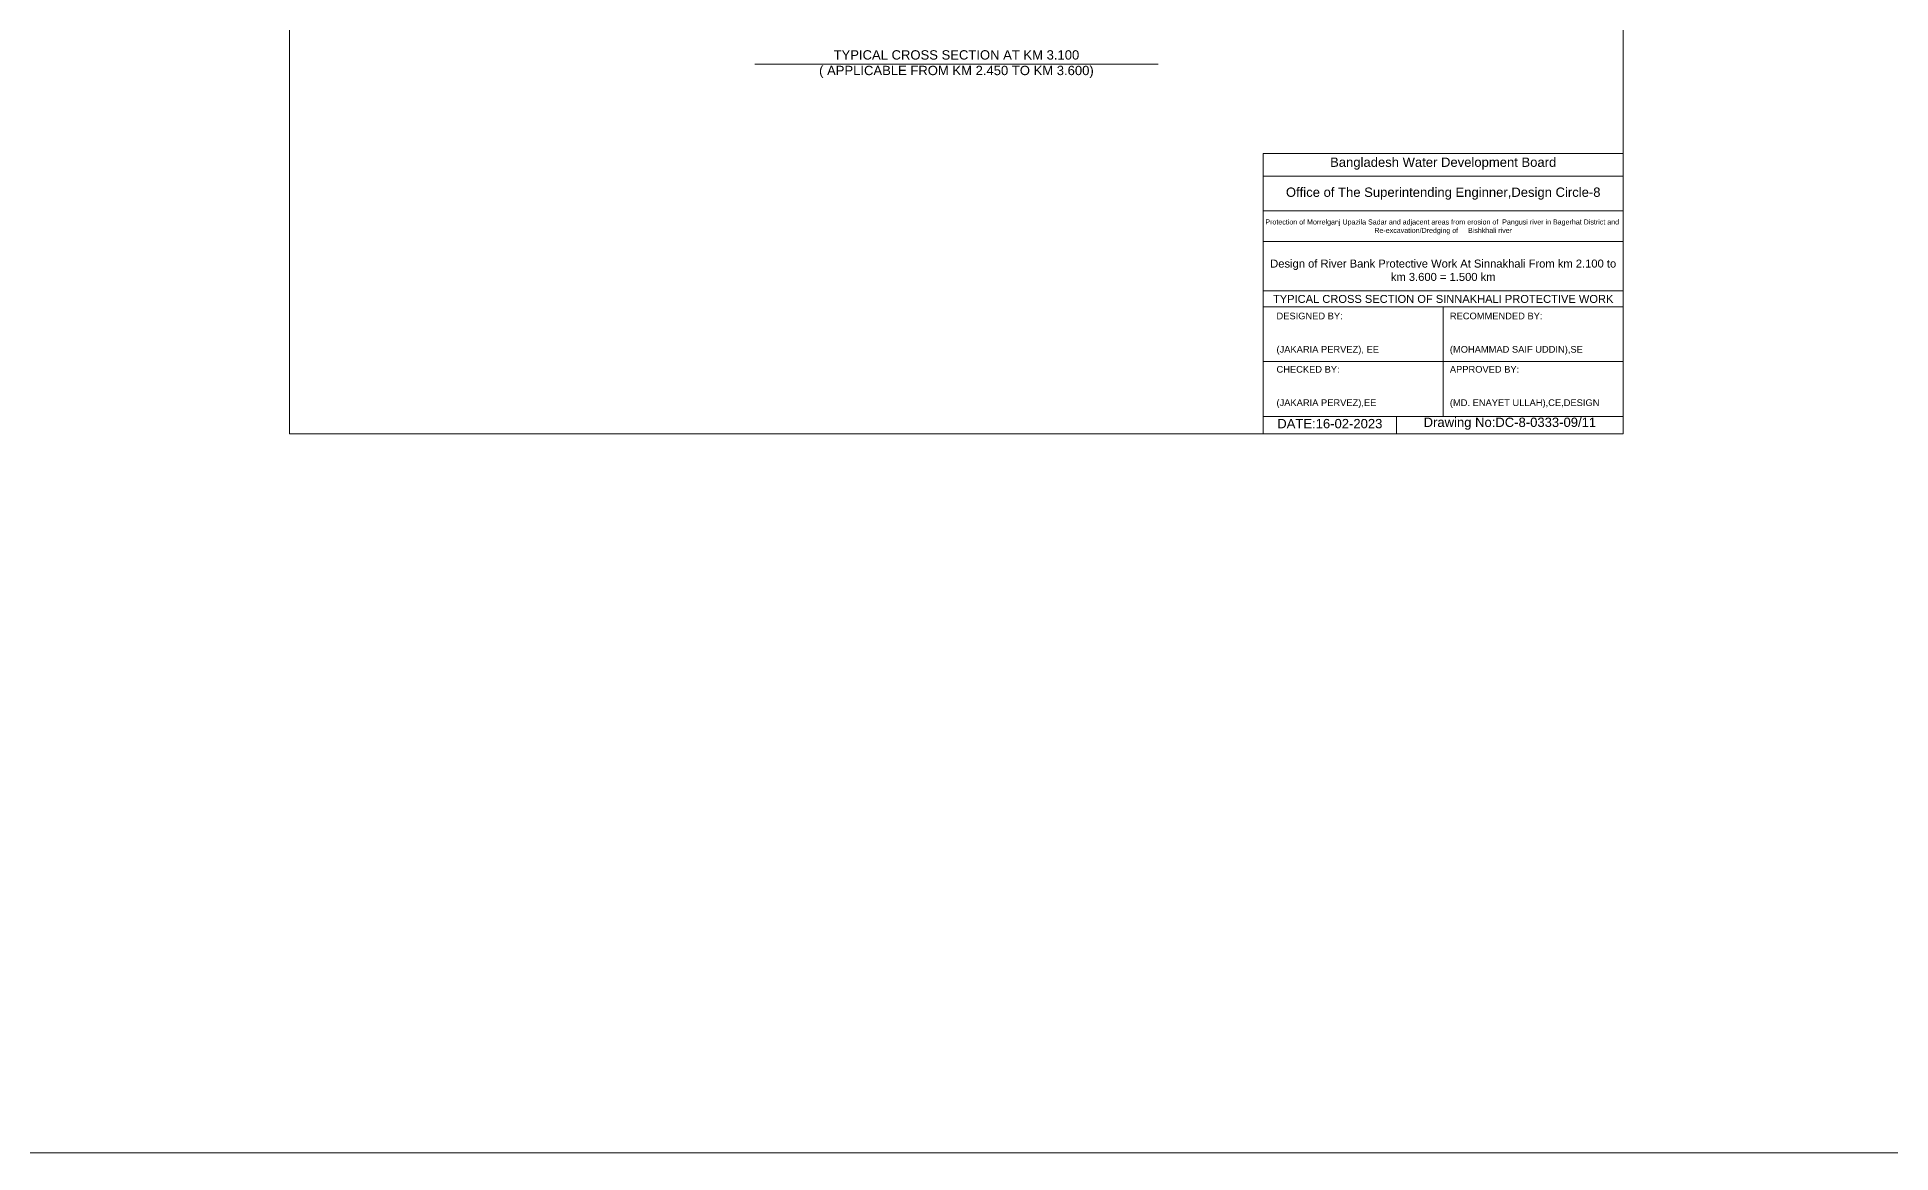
# Model space of a CAD drawing. Header units: inches. Extents: x 66615 to 414904, y -29123 to 90068.
# Drawn here: x 221996 to 235897, y -29123 to -20758 of the extents above; entities that cross this region are included whole.
import ezdxf

# ---------------------------------------------------------------- set-up
doc = ezdxf.new("R2010")
doc.units = ezdxf.units.IN
doc.header["$LTSCALE"] = 7
doc.header["$MEASUREMENT"] = 0
doc.layers.add('Cross Section Labels', color=7, linetype='Continuous', lineweight=9)
doc.layers.add('Long Section Labels', color=7, linetype='Continuous', lineweight=9)
doc.styles.get("Standard").update_dxf_attribs({"font": 'arial.ttf'})

msp = doc.modelspace()

# ---------------------------------------------------------------- linework, layer by layer
at = {"layer": 'Cross Section Labels'}
msp.add_lwpolyline([(223889.92039, -16660.12117), (233889.92039, -16660.12117), (233889.92039, -23731.12117), (223889.92039, -23731.12117)], close=True, dxfattribs=at)
for points in [[(227377.92039, -20960.12117), (228889.92039, -20960.12117), (230401.92039, -20960.12117)], [(231189.92039, -23731.12117), (231189.92039, -21631.12117), (233889.92039, -21631.12117)], [(231189.92039, -21801.12117), (233889.92039, -21801.12117)], [(231189.92039, -22061.12117), (233889.92039, -22061.12117)], [(231189.92039, -22291.12117), (233889.92039, -22291.12117)], [(231189.92039, -22661.12117), (233889.92039, -22661.12117)], [(231189.92039, -22781.12117), (233889.92039, -22781.12117)], [(232539.92039, -22781.12117), (232539.92039, -23601.12117)], [(231189.92039, -23191.12117), (233889.92039, -23191.12117)], [(231189.92039, -23601.12117), (233889.92039, -23601.12117)], [(232189.92039, -23601.12117), (232189.92039, -23731.12117)]]:
    msp.add_lwpolyline(points, dxfattribs=at)
at = {"layer": 'Long Section Labels'}
msp.add_lwpolyline([(91231.23993, -11571.79148), (269365.10395, -11625.10647), (269365.10395, -29123.34064), (91231.23993, -29123.34064)], close=True, dxfattribs=at)

# ---------------------------------------------------------------- texts
at = {"layer": 'Cross Section Labels', "char_height": 70, "attachment_point": 5}
for s, insert in [('TYPICAL CROSS SECTION AT KM 3.100^J( APPLICABLE FROM KM 2.450 TO KM 3.600)', (228889.92039, -20960.12117)), ('Bangladesh Water Development Board', (232539.92039, -21706.12117)), ('Office of The Superintending Enginner,Design Circle-8', (232539.92039, -21931.12117))]:
    msp.add_mtext(s, dxfattribs=dict(at, insert=insert))
at = {"layer": 'Cross Section Labels'}
for s, insert, char_height, width, attachment_point in [('Protection of Morrelganj Upazila Sadar and adjacent areas from erosion of  Pangusi river in Bagerhat District and  Re-excavation/Dredging of     Bishkhali river', (232539.92039, -22181.12117), 38, 2800, 5), ('Design of River Bank Protective Work At Sinnakhali From km 2.100 to km 3.600 = 1.500 km', (232539.92039, -22506.12117), 60, 2700, 5), ('TYPICAL CROSS SECTION OF SINNAKHALI PROTECTIVE WORK', (232539.92039, -22721.12117), 59.5765532, 2800, 5), ('DESIGNED BY:^J^J^J(JAKARIA PERVEZ), EE', (231289.92039, -22981.12117), 50, 1400, 4), ('RECOMMENDED BY:^J^J^J(MOHAMMAD SAIF UDDIN),SE', (232589.92039, -22981.12117), 50, 1400, 4), ('CHECKED BY:^J^J^J(JAKARIA PERVEZ),EE', (231289.92039, -23381.12117), 50, 1400, 4), ('APPROVED BY:^J^J^J(MD. ENAYET ULLAH),CE,DESIGN', (232589.92039, -23381.12117), 50, 1400, 4), ('DATE:16-02-2023', (231689.92039, -23656.12117), 70, 1400, 5), ('Drawing No:DC-8-0333-09/11', (233039.92039, -23656.12117), 70, 2200, 5)]:
    msp.add_mtext(s, dxfattribs=dict(at, insert=insert, char_height=char_height, width=width, attachment_point=attachment_point))

doc.saveas('drawing.dxf')
